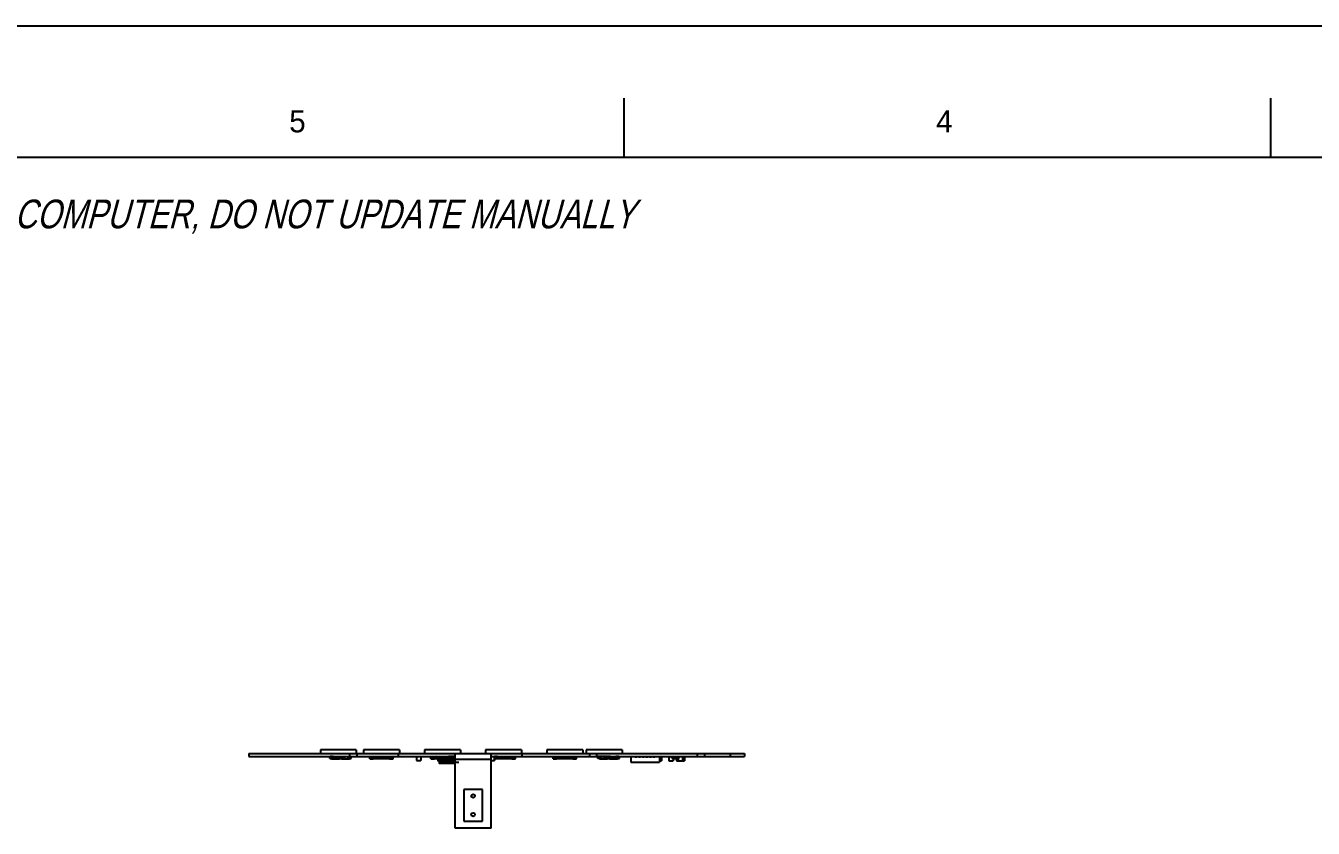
# Model space of a CAD drawing. Header units: millimetres. Extents: x 0 to 594, y 0 to 420.
# Drawn here: x 123.3 to 302.5, y 308.3 to 420 of the extents above; entities that cross this region are included whole.
import ezdxf

# ---------------------------------------------------------------- set-up
doc = ezdxf.new("R2010")
doc.units = ezdxf.units.MM
doc.header["$LTSCALE"] = 32.67
doc.layers.get('0').update_dxf_attribs({"linetype": 'CONTINUOUS'})
doc.layers.add('02___PRT_ALL_AXES', color=7, linetype='CONTINUOUS')
doc.styles.add('TEXTSTYLE_2', font='txt', dxfattribs={"width": 0.8})
doc.styles.add('TEXTSTYLE_3', font='txt')

msp = doc.modelspace()

# ---------------------------------------------------------------- linework, layer by layer
at = {"color": 7, "linetype": 'CONTINUOUS'}
for p, q in [((0, 420), (594, 420)), ((206.524, 409.914), (206.524, 401.711)), ((296.524, 409.914), (296.524, 401.711)), ((26.524, 401.711), (566.524, 401.711)), ((154.389, 318.697), (154.389, 318.297)), ((154.389, 318.697), (223.314, 318.697)), ((154.389, 318.297), (183.073, 318.297)), ((165.633, 317.992), (165.633, 318.272)), ((165.633, 318.272), (165.683, 318.272)), ((165.633, 317.992), (167.493, 317.992)), ((165.683, 318.282), (165.683, 318.272)), ((166.103, 318.282), (165.683, 318.282)), ((165.878, 317.982), (165.878, 317.992)), ((165.878, 317.982), (166.994, 317.982)), ((166.008, 318.272), (166.008, 318.282)), ((166.008, 318.272), (166.858, 318.272)), ((166.101, 318.272), (166.104, 318.297)), ((166.128, 317.982), (166.128, 317.992)), ((166.851, 318.272), (166.852, 318.297)), ((166.858, 318.272), (166.858, 318.282)), ((166.858, 318.282), (168.569, 318.282)), ((166.994, 317.982), (166.994, 317.992)), ((167.183, 318.272), (167.183, 318.282)), ((167.183, 318.272), (167.32, 318.272)), ((167.233, 317.992), (167.233, 318.272)), ((167.258, 317.982), (167.258, 317.992)), ((167.258, 317.982), (168.374, 317.982)), ((167.32, 318.282), (167.32, 318.272)), ((167.493, 317.992), (167.493, 318.282)), ((167.508, 317.982), (167.508, 318.282)), ((167.752, 317.982), (167.752, 318.282)), ((168.13, 318.282), (168.13, 317.982)), ((168.149, 318.282), (168.147, 318.297)), ((168.374, 317.982), (168.374, 318.282)), ((168.374, 317.992), (168.619, 317.992)), ((168.388, 318.697), (168.388, 318.297)), ((168.532, 318.272), (168.532, 318.282)), ((168.532, 318.272), (168.619, 318.272)), ((168.569, 318.282), (168.569, 318.272)), ((168.619, 317.992), (168.619, 318.272)), ((169.388, 318.697), (169.388, 318.297)), ((171.195, 317.982), (171.195, 318.282)), ((171.195, 318.282), (171.975, 318.282)), ((171.195, 317.982), (171.695, 317.982)), ((171.225, 317.992), (171.225, 318.282)), ((171.225, 318.272), (171.325, 318.272)), ((171.225, 317.992), (174.425, 317.992)), ((171.325, 318.282), (171.325, 318.272)), ((171.695, 317.982), (171.695, 317.992)), ((171.975, 318.272), (171.975, 318.282)), ((171.975, 318.272), (173.675, 318.272)), ((172.075, 318.272), (172.077, 318.297)), ((173.575, 318.272), (173.573, 318.297)), ((173.675, 318.272), (173.675, 318.282)), ((173.675, 318.282), (174.455, 318.282)), ((173.955, 317.982), (173.955, 317.992)), ((173.955, 317.982), (174.455, 317.982)), ((174.325, 318.272), (174.325, 318.282)), ((174.325, 318.272), (174.425, 318.272)), ((174.425, 318.282), (174.425, 317.992)), ((174.455, 317.982), (174.455, 318.282)), ((175.208, 318.297), (175.208, 318.697)), ((177.695, 318.297), (177.695, 317.747)), ((177.695, 317.747), (178.295, 317.747)), ((178.295, 318.297), (178.295, 317.747)), ((179.695, 317.982), (179.695, 318.282)), ((179.695, 318.282), (179.906, 318.282)), ((179.695, 317.982), (180.195, 317.982)), ((179.725, 317.992), (179.725, 318.282)), ((179.725, 318.272), (179.825, 318.272)), ((179.725, 317.992), (180.606, 317.992)), ((179.825, 318.282), (179.825, 318.272)), ((179.906, 318.197), (179.906, 318.297)), ((180.506, 318.197), (179.906, 318.197)), ((180.195, 317.982), (180.195, 317.992)), ((180.576, 318.283), (180.577, 318.297)), ((180.602, 318.272), (182.175, 318.272)), ((180.606, 317.892), (180.606, 318.097)), ((180.706, 317.892), (180.706, 318.097)), ((180.706, 317.992), (180.827, 317.992)), ((180.806, 317.797), (180.834, 318.057)), ((180.806, 317.792), (180.806, 317.787)), ((180.806, 317.786), (180.806, 317.697)), ((183.073, 317.786), (180.806, 317.786)), ((180.806, 317.697), (183.073, 317.697)), ((180.806, 317.696), (180.806, 317.692)), ((180.806, 317.686), (180.834, 317.426)), ((180.933, 318.057), (180.906, 317.797)), ((180.906, 317.797), (180.906, 317.686)), ((183.073, 317.797), (180.906, 317.797)), ((180.933, 317.426), (180.906, 317.686)), ((180.906, 317.686), (183.073, 317.686)), ((180.933, 318.057), (180.933, 318.147)), ((183.073, 318.147), (180.933, 318.147)), ((180.933, 318.057), (183.073, 318.057)), ((180.933, 317.337), (180.933, 317.426)), ((183.073, 317.426), (180.933, 317.426)), ((180.933, 317.337), (183.073, 317.337)), ((182.075, 318.272), (182.073, 318.297)), ((182.175, 318.272), (182.175, 318.282)), ((182.955, 318.282), (182.175, 318.282)), ((182.825, 318.272), (182.825, 318.282)), ((182.825, 318.272), (182.925, 318.272)), ((182.925, 318.282), (182.925, 318.147)), ((182.955, 318.147), (182.955, 318.282)), ((183.073, 308.297), (183.073, 318.697)), ((183.073, 317.897), (188.073, 317.897)), ((183.583, 317.436), (183.196, 317.436)), ((188.073, 318.697), (188.073, 318.544)), ((188.073, 308.297), (188.073, 318.544)), ((188.073, 318.297), (223.314, 318.297)), ((188.073, 317.747), (188.553, 317.747)), ((188.528, 318.297), (188.528, 317.747)), ((188.553, 318.297), (188.553, 317.747)), ((188.975, 318.282), (188.553, 318.282)), ((188.553, 317.992), (191.425, 317.992)), ((188.553, 317.982), (188.695, 317.982)), ((188.695, 317.982), (188.695, 317.992)), ((188.975, 318.272), (188.975, 318.282)), ((188.975, 318.272), (190.675, 318.272)), ((189.075, 318.272), (189.077, 318.297)), ((190.575, 318.272), (190.573, 318.297)), ((190.675, 318.282), (191.455, 318.282)), ((190.675, 318.272), (190.675, 318.282)), ((190.955, 317.982), (190.955, 317.992)), ((190.955, 317.982), (191.455, 317.982)), ((191.325, 318.272), (191.325, 318.282)), ((191.325, 318.272), (191.425, 318.272)), ((191.425, 318.282), (191.425, 317.992)), ((191.455, 317.982), (191.455, 318.282)), ((192.416, 318.297), (192.416, 318.697)), ((196.695, 318.282), (197.475, 318.282)), ((196.695, 317.982), (196.695, 318.282)), ((196.695, 317.982), (197.195, 317.982)), ((196.725, 317.992), (196.725, 318.282)), ((196.725, 318.272), (196.825, 318.272)), ((196.725, 317.992), (199.925, 317.992)), ((196.825, 318.282), (196.825, 318.272)), ((197.195, 317.982), (197.195, 317.992)), ((197.475, 318.272), (197.475, 318.282)), ((197.475, 318.272), (199.175, 318.272)), ((197.575, 318.272), (197.577, 318.297)), ((199.075, 318.272), (199.073, 318.297)), ((199.175, 318.282), (199.955, 318.282)), ((199.175, 318.272), (199.175, 318.282)), ((199.455, 317.982), (199.455, 317.992)), ((199.455, 317.982), (199.955, 317.982)), ((199.825, 318.272), (199.825, 318.282)), ((199.825, 318.272), (199.925, 318.272)), ((199.925, 318.282), (199.925, 317.992)), ((199.955, 317.982), (199.955, 318.282)), ((201.759, 318.697), (201.759, 318.297)), ((202.759, 318.697), (202.759, 318.297)), ((203.023, 318.272), (202.936, 318.272)), ((202.936, 317.992), (202.936, 318.272)), ((203.181, 317.992), (202.936, 317.992)), ((204.697, 318.282), (202.986, 318.282)), ((202.986, 318.272), (202.986, 318.282)), ((203.023, 318.282), (203.023, 318.272)), ((203.181, 317.982), (203.181, 318.282)), ((203.181, 317.982), (204.297, 317.982)), ((203.406, 318.282), (203.408, 318.297)), ((203.425, 317.982), (203.425, 318.282)), ((203.803, 318.282), (203.803, 317.982)), ((204.047, 317.982), (204.047, 318.282)), ((204.062, 317.992), (204.062, 318.282)), ((204.062, 317.992), (205.922, 317.992)), ((204.235, 318.272), (204.235, 318.282)), ((204.235, 318.272), (204.372, 318.272)), ((204.297, 317.982), (204.297, 317.992)), ((204.322, 317.992), (204.322, 318.272)), ((204.372, 318.282), (204.372, 318.272)), ((204.561, 317.982), (204.561, 317.992)), ((204.561, 317.982), (205.677, 317.982)), ((204.697, 318.272), (204.697, 318.282)), ((204.697, 318.272), (205.547, 318.272)), ((204.704, 318.272), (204.703, 318.297)), ((205.427, 317.982), (205.427, 317.992)), ((205.454, 318.272), (205.451, 318.297)), ((205.872, 318.282), (205.453, 318.282)), ((205.547, 318.272), (205.547, 318.282)), ((205.677, 317.982), (205.677, 317.992)), ((205.872, 318.272), (205.872, 318.282)), ((205.872, 318.272), (205.922, 318.272)), ((205.922, 317.992), (205.922, 318.272)), ((207.491, 318.197), (207.491, 318.297)), ((207.501, 318.197), (207.491, 318.197)), ((207.501, 318.297), (207.501, 317.497)), ((207.501, 317.497), (211.501, 317.497)), ((208.126, 318.197), (208.126, 318.297)), ((208.376, 318.197), (208.126, 318.197)), ((208.376, 318.197), (208.376, 318.297)), ((208.626, 318.197), (208.626, 318.297)), ((208.876, 318.197), (208.626, 318.197)), ((208.876, 318.197), (208.876, 318.297)), ((209.126, 318.197), (209.126, 318.297)), ((209.376, 318.197), (209.126, 318.197)), ((209.376, 318.197), (209.376, 318.297)), ((209.626, 318.197), (209.626, 318.297)), ((209.876, 318.197), (209.626, 318.197)), ((209.876, 318.197), (209.876, 318.297)), ((210.126, 318.197), (210.126, 318.297)), ((210.376, 318.197), (210.126, 318.197)), ((210.376, 318.197), (210.376, 318.297)), ((210.626, 318.197), (210.626, 318.297)), ((210.876, 318.197), (210.626, 318.197)), ((210.876, 318.197), (210.876, 318.297)), ((211.501, 318.297), (211.501, 317.497)), ((211.511, 318.197), (211.501, 318.197)), ((211.501, 317.697), (211.803, 317.697)), ((211.511, 318.197), (211.511, 318.297)), ((211.553, 318.297), (211.553, 317.697)), ((211.803, 318.297), (211.803, 317.697)), ((212.829, 318.297), (212.829, 317.697)), ((212.829, 317.697), (213.429, 317.697)), ((213.239, 318.037), (213.239, 318.297)), ((213.239, 318.037), (213.439, 318.037)), ((213.315, 318.221), (214.163, 318.221)), ((213.315, 318.221), (213.315, 318.113)), ((213.315, 318.113), (214.163, 318.113)), ((213.339, 318.037), (213.339, 318.113)), ((213.364, 318.297), (213.364, 318.221)), ((213.429, 318.037), (213.429, 317.697)), ((213.439, 318.037), (213.439, 318.113)), ((213.44, 318.113), (213.456, 318.023)), ((213.456, 318.023), (214.022, 318.023)), ((213.489, 318.297), (213.489, 318.221)), ((213.879, 318.297), (213.879, 318.221)), ((213.879, 318.023), (213.879, 317.697)), ((213.879, 317.697), (214.979, 317.697)), ((213.989, 318.297), (213.989, 318.221)), ((214.022, 318.023), (214.038, 318.113)), ((214.039, 318.037), (214.039, 318.113)), ((214.039, 318.037), (214.239, 318.037)), ((214.114, 318.297), (214.114, 318.221)), ((214.129, 318.037), (214.129, 317.697)), ((214.139, 318.037), (214.139, 318.113)), ((214.163, 318.221), (214.163, 318.113)), ((214.239, 318.037), (214.239, 318.297)), ((214.729, 318.297), (214.729, 317.697)), ((214.979, 318.297), (214.979, 317.697)), ((216.759, 318.697), (216.759, 318.297)), ((217.759, 318.697), (217.759, 318.297)), ((221.371, 318.297), (221.371, 318.697)), ((223.314, 318.697), (223.314, 318.297)), ((184.282, 313.697), (184.282, 309.297)), ((186.848, 313.697), (184.282, 313.697)), ((186.873, 313.672), (186.848, 313.697)), ((186.873, 309.297), (186.873, 313.672)), ((188.073, 308.297), (183.073, 308.297)), ((184.282, 309.297), (186.873, 309.297))]:
    msp.add_line(p, q, dxfattribs=at)
for centre in [(185.577, 312.792), (185.578, 310.201)]:
    msp.add_circle(centre, 0.25, dxfattribs=at)
for centre, radius, start, end in [((180.506, 318.097), 0.2, 0, 90), ((180.506, 318.097), 0.1, 0, 90), ((180.806, 317.892), 0.2, 180, 270), ((180.806, 317.892), 0.1, 180, 270), ((180.906, 317.786), 0.1, 174, 180), ((180.906, 317.697), 0.1, 180, 186), ((180.933, 318.047), 0.1, 90, 174), ((180.933, 317.437), 0.1, 186, 270)]:
    msp.add_arc(centre, radius, start, end, dxfattribs=at)
for points, knots in [([(180.806, 317.797), (180.807, 317.798), (180.809, 317.799), (180.811, 317.799), (180.816, 317.8), (180.825, 317.801), (180.837, 317.801), (180.852, 317.801), (180.875, 317.8), (180.893, 317.798), (180.906, 317.797)], [0, 0, 0, 0, 0.0275365, 0.0529091, 0.0867437, 0.1792095, 0.3023744, 0.4519165, 0.6222996, 1, 1, 1, 1]), ([(180.906, 317.686), (180.893, 317.685), (180.875, 317.683), (180.852, 317.682), (180.837, 317.682), (180.825, 317.682), (180.816, 317.683), (180.811, 317.684), (180.809, 317.684), (180.807, 317.685), (180.806, 317.686)], [0, 0, 0, 0, 0.3777003, 0.5480833, 0.6976255, 0.8207905, 0.9132563, 0.9470909, 0.9724635, 1, 1, 1, 1]), ([(180.834, 318.057), (180.834, 318.058), (180.836, 318.059), (180.839, 318.06), (180.844, 318.06), (180.852, 318.061), (180.864, 318.061), (180.879, 318.061), (180.902, 318.06), (180.921, 318.058), (180.933, 318.057)], [0, 0, 0, 0, 0.0275233, 0.0528912, 0.0867193, 0.1791881, 0.3023758, 0.4519554, 0.6223704, 1, 1, 1, 1]), ([(180.933, 317.426), (180.921, 317.425), (180.902, 317.423), (180.879, 317.422), (180.864, 317.422), (180.852, 317.422), (180.844, 317.423), (180.839, 317.423), (180.836, 317.424), (180.834, 317.425), (180.834, 317.426)], [0, 0, 0, 0, 0.3776296, 0.5480446, 0.6976242, 0.820812, 0.9132807, 0.9471088, 0.9724768, 1, 1, 1, 1])]:
    msp.add_open_spline(points, degree=3, knots=knots, dxfattribs=at)
at = {"layer": '02___PRT_ALL_AXES', "color": 7, "linetype": 'CONTINUOUS'}
for p, q in [((164.324, 319.198), (164.324, 318.698)), ((169.324, 319.198), (164.324, 319.198)), ((169.324, 319.198), (169.324, 318.698)), ((170.324, 319.198), (170.324, 318.698)), ((175.324, 319.198), (170.324, 319.198)), ((175.324, 319.198), (175.324, 318.698)), ((178.824, 319.198), (178.824, 318.698)), ((183.824, 319.198), (178.824, 319.198)), ((183.824, 319.198), (183.824, 318.698)), ((187.324, 319.198), (187.324, 318.698)), ((192.324, 319.198), (187.324, 319.198)), ((192.324, 319.198), (192.324, 318.698)), ((200.824, 319.198), (195.824, 319.198)), ((195.824, 319.198), (195.824, 318.698)), ((200.824, 319.198), (200.824, 318.698)), ((206.324, 319.198), (201.324, 319.198)), ((201.324, 319.198), (201.324, 318.698)), ((206.324, 319.198), (206.324, 318.698))]:
    msp.add_line(p, q, dxfattribs=at)

# ---------------------------------------------------------------- texts
at = {"color": 6, "linetype": 'CONTINUOUS', "char_height": 3.076, "width": 3.07628, "attachment_point": 2, "line_spacing_factor": 0.9, "style": 'TEXTSTYLE_3'}
for s, insert in [('5', (161.139, 408.237)), ('4', (251.139, 408.237))]:
    msp.add_mtext(s, dxfattribs=dict(at, insert=insert))
at = {"color": 5, "linetype": 'CONTINUOUS', "insert": (31.179, 395.799), "char_height": 4, "width": 214.4, "attachment_point": 1, "line_spacing_factor": 0.9, "style": 'TEXTSTYLE_2'}
msp.add_mtext('\\Q15.0;NOTE: THIS DRAWING WAS PRODUCED BY COMPUTER, DO NOT UPDATE MANUALLY', dxfattribs=at)

doc.saveas('drawing.dxf')
